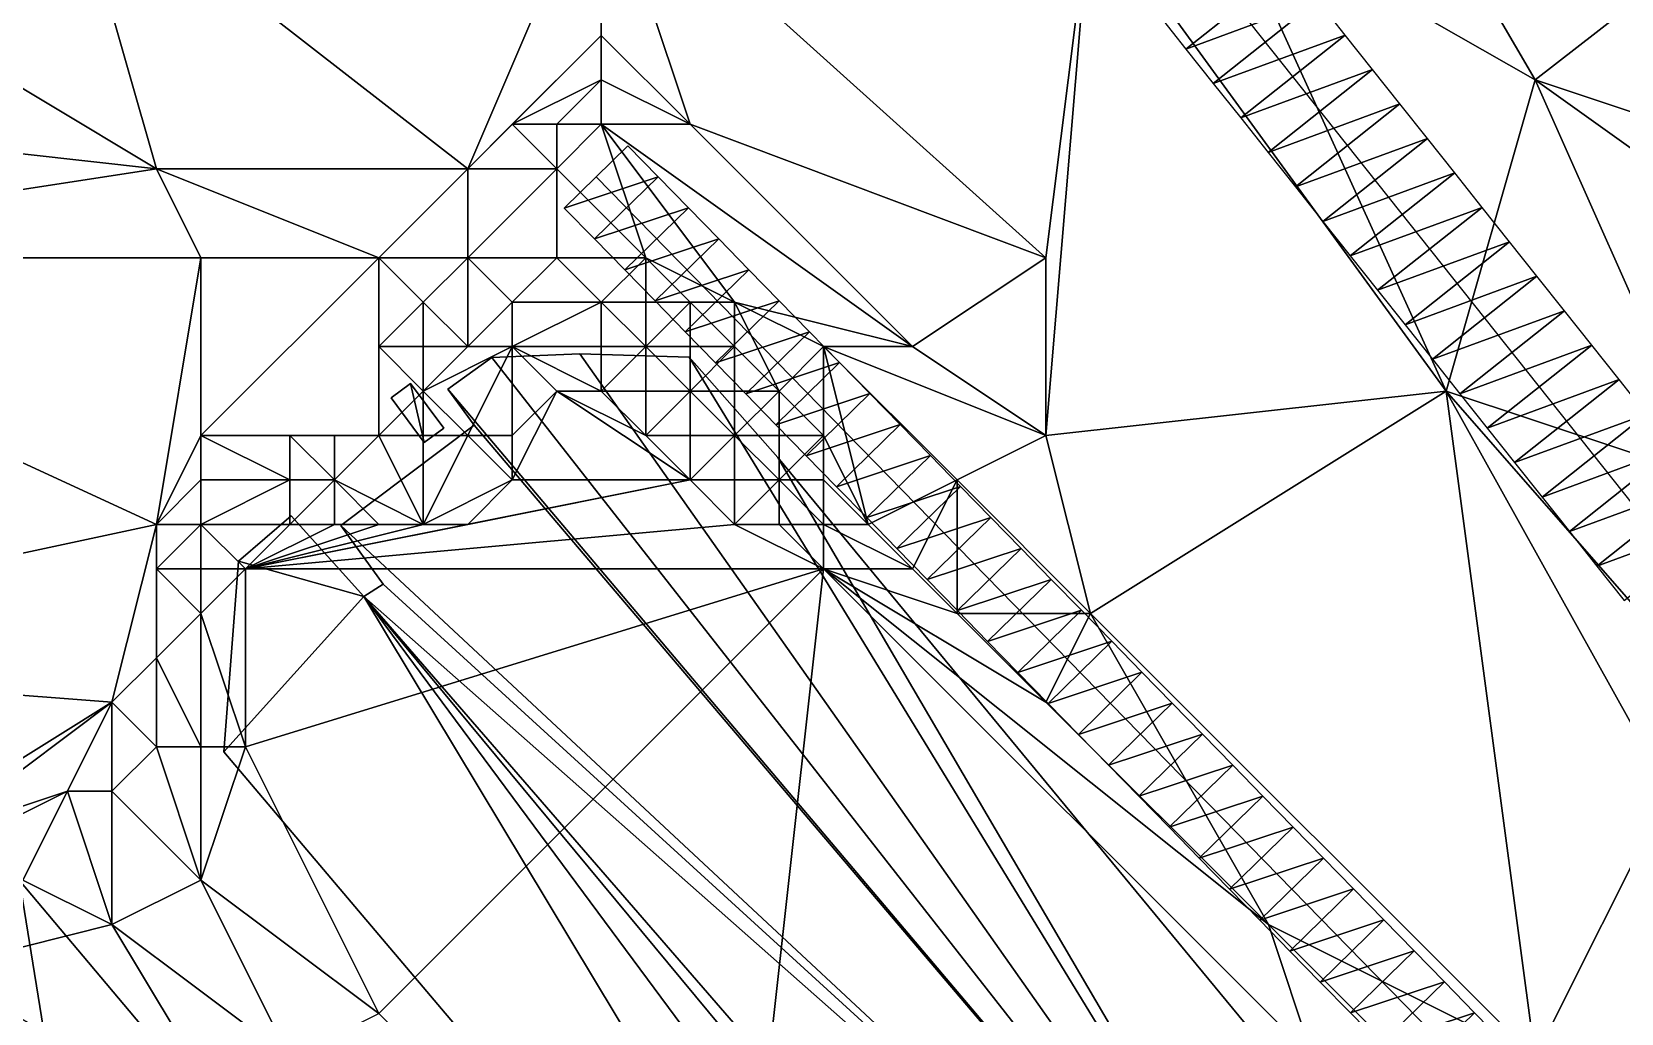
# Model space of a CAD drawing. Header units: metres. Extents: x -1103 to 901, y -902 to 905.
# Drawn here: x -311.6 to -240.1, y 486 to 530.2 of the extents above; entities that cross this region are included whole.
import ezdxf

# ---------------------------------------------------------------- set-up
doc = ezdxf.new("R2010")
doc.units = ezdxf.units.M
for name, color, linetype in [('OSM_BUILDING_FOOTPRINTS', 7, 'CONTINUOUS'), ('OSM_BUILDING_ROOFS', 1, 'CONTINUOUS'), ('OSM_BUILDING_WALLS', 8, 'CONTINUOUS'), ('OSM_ROAD_AXES', 2, 'CONTINUOUS'), ('OSM_ROAD_SURFACE', 9, 'CONTINUOUS'), ('OSM_TERRAIN', 3, 'CONTINUOUS')]:
    doc.layers.add(name, color=color, linetype=linetype)

msp = doc.modelspace()

# ---------------------------------------------------------------- linework, layer by layer
at = {"layer": 'OSM_BUILDING_FOOTPRINTS'}
for points in [[(-302.311, 506.346, 4.853), (-302.974, 497.775, 4.853), (-266.717, 454.944, 4.853), (-259.09, 454.048, 4.853), (-256.316, 456.293, 4.853), (-259.179, 459.545, 4.853), (-258.239, 460.418, 4.853), (-256.261, 458.937, 4.853), (-250.546, 463.968, 4.853), (-249.131, 461.878, 4.853), (-246.699, 464.112, 4.853), (-246.334, 472.561, 4.853), (-278.059, 511.013, 4.853), (-282.038, 515.525, 4.853), (-286.957, 515.68, 4.853), (-290.915, 515.514, 4.853), (-292.904, 514.088, 4.853), (-291.71, 512.473, 4.853), (-297.713, 507.95, 4.853), (-295.811, 505.318, 4.853), (-296.674, 504.754, 4.853), (-299.946, 508.392, 4.853), (-302.311, 506.346, 4.853)], [(-295.447, 513.7, 9.568), (-294.573, 514.342, 9.568), (-293.07, 512.329, 9.568), (-293.954, 511.688, 9.568), (-295.447, 513.7, 9.568)], [(-310.015, 451.184, 7.298), (-318.306, 461.026, 7.298), (-315.001, 463.758, 7.298), (-327.812, 478.975, 7.298), (-312.16, 491.98, 7.298), (-290.45, 466.18, 7.298), (-302.676, 456.028, 7.298), (-302.156, 455.408, 7.298), (-304.964, 453.075, 7.298), (-306.102, 454.435, 7.298), (-310.015, 451.184, 7.298)]]:
    msp.add_polyline3d(points, close=True, dxfattribs=at)
at = {"layer": 'OSM_BUILDING_ROOFS'}
for points in [[(-250.546, 463.968, 19.653), (-290.915, 515.514, 19.653), (-292.904, 514.088, 19.653)], [(-250.546, 463.968, 19.653), (-286.957, 515.68, 19.653), (-290.915, 515.514, 19.653)], [(-250.546, 463.968, 19.653), (-282.038, 515.525, 19.653), (-286.957, 515.68, 19.653)], [(-250.546, 463.968, 19.653), (-278.059, 511.013, 19.653), (-282.038, 515.525, 19.653)], [(-294.573, 514.342, 19.568), (-295.447, 513.7, 19.568), (-293.954, 511.688, 19.568)], [(-294.573, 514.342, 19.568), (-293.954, 511.688, 19.568), (-293.07, 512.329, 19.568)], [(-250.546, 463.968, 19.653), (-292.904, 514.088, 19.653), (-291.71, 512.473, 19.653)], [(-250.546, 463.968, 19.653), (-291.71, 512.473, 19.653), (-297.713, 507.95, 19.653)], [(-250.546, 463.968, 19.653), (-246.334, 472.561, 19.653), (-278.059, 511.013, 19.653)], [(-296.674, 504.754, 19.653), (-299.946, 508.392, 19.653), (-302.311, 506.346, 19.653)], [(-250.546, 463.968, 19.653), (-297.713, 507.95, 19.653), (-295.811, 505.318, 19.653)], [(-296.674, 504.754, 19.653), (-302.311, 506.346, 19.653), (-302.974, 497.775, 19.653)], [(-250.546, 463.968, 19.653), (-295.811, 505.318, 19.653), (-296.674, 504.754, 19.653)], [(-296.674, 504.754, 19.653), (-302.974, 497.775, 19.653), (-266.717, 454.944, 19.653)], [(-296.674, 504.754, 19.653), (-266.717, 454.944, 19.653), (-259.09, 454.048, 19.653)], [(-296.674, 504.754, 19.653), (-259.09, 454.048, 19.653), (-259.179, 459.545, 19.653)], [(-296.674, 504.754, 19.653), (-259.179, 459.545, 19.653), (-258.239, 460.418, 19.653)], [(-296.674, 504.754, 19.653), (-258.239, 460.418, 19.653), (-250.546, 463.968, 19.653)], [(-306.102, 454.435, 17.298), (-312.16, 491.98, 17.298), (-327.812, 478.975, 17.298)], [(-306.102, 454.435, 17.298), (-290.45, 466.18, 17.298), (-312.16, 491.98, 17.298)]]:
    msp.add_3dface(points, dxfattribs=at)
at = {"layer": 'OSM_BUILDING_WALLS'}
for points in [[(-290.915, 515.514, 4.853), (-292.904, 514.088, 4.853), (-292.904, 514.088, 19.653)], [(-290.915, 515.514, 4.853), (-292.904, 514.088, 19.653), (-290.915, 515.514, 19.653)], [(-286.957, 515.68, 4.853), (-290.915, 515.514, 4.853), (-290.915, 515.514, 19.653)], [(-286.957, 515.68, 4.853), (-290.915, 515.514, 19.653), (-286.957, 515.68, 19.653)], [(-282.038, 515.525, 4.853), (-286.957, 515.68, 4.853), (-286.957, 515.68, 19.653)], [(-282.038, 515.525, 4.853), (-286.957, 515.68, 19.653), (-282.038, 515.525, 19.653)], [(-278.059, 511.013, 4.853), (-282.038, 515.525, 4.853), (-282.038, 515.525, 19.653)], [(-278.059, 511.013, 4.853), (-282.038, 515.525, 19.653), (-278.059, 511.013, 19.653)], [(-294.573, 514.342, 9.568), (-295.447, 513.7, 9.568), (-295.447, 513.7, 19.568)], [(-294.573, 514.342, 9.568), (-295.447, 513.7, 19.568), (-294.573, 514.342, 19.568)], [(-293.07, 512.329, 9.568), (-294.573, 514.342, 9.568), (-294.573, 514.342, 19.568)], [(-293.07, 512.329, 9.568), (-294.573, 514.342, 19.568), (-293.07, 512.329, 19.568)], [(-292.904, 514.088, 4.853), (-291.71, 512.473, 4.853), (-291.71, 512.473, 19.653)], [(-292.904, 514.088, 4.853), (-291.71, 512.473, 19.653), (-292.904, 514.088, 19.653)], [(-295.447, 513.7, 9.568), (-293.954, 511.688, 9.568), (-293.954, 511.688, 19.568)], [(-295.447, 513.7, 9.568), (-293.954, 511.688, 19.568), (-295.447, 513.7, 19.568)], [(-291.71, 512.473, 4.853), (-297.713, 507.95, 4.853), (-297.713, 507.95, 19.653)], [(-291.71, 512.473, 4.853), (-297.713, 507.95, 19.653), (-291.71, 512.473, 19.653)], [(-293.954, 511.688, 9.568), (-293.07, 512.329, 9.568), (-293.07, 512.329, 19.568)], [(-293.954, 511.688, 9.568), (-293.07, 512.329, 19.568), (-293.954, 511.688, 19.568)], [(-246.334, 472.561, 4.853), (-278.059, 511.013, 4.853), (-278.059, 511.013, 19.653)], [(-246.334, 472.561, 4.853), (-278.059, 511.013, 19.653), (-246.334, 472.561, 19.653)], [(-299.946, 508.392, 4.853), (-302.311, 506.346, 4.853), (-302.311, 506.346, 19.653)], [(-299.946, 508.392, 4.853), (-302.311, 506.346, 19.653), (-299.946, 508.392, 19.653)], [(-296.674, 504.754, 4.853), (-299.946, 508.392, 4.853), (-299.946, 508.392, 19.653)], [(-296.674, 504.754, 4.853), (-299.946, 508.392, 19.653), (-296.674, 504.754, 19.653)], [(-297.713, 507.95, 4.853), (-295.811, 505.318, 4.853), (-295.811, 505.318, 19.653)], [(-297.713, 507.95, 4.853), (-295.811, 505.318, 19.653), (-297.713, 507.95, 19.653)], [(-302.311, 506.346, 4.853), (-302.974, 497.775, 4.853), (-302.974, 497.775, 19.653)], [(-302.311, 506.346, 4.853), (-302.974, 497.775, 19.653), (-302.311, 506.346, 19.653)], [(-295.811, 505.318, 4.853), (-296.674, 504.754, 4.853), (-296.674, 504.754, 19.653)], [(-295.811, 505.318, 4.853), (-296.674, 504.754, 19.653), (-295.811, 505.318, 19.653)], [(-302.974, 497.775, 4.853), (-266.717, 454.944, 4.853), (-266.717, 454.944, 19.653)], [(-302.974, 497.775, 4.853), (-266.717, 454.944, 19.653), (-302.974, 497.775, 19.653)], [(-290.45, 466.18, 7.298), (-312.16, 491.98, 7.298), (-312.16, 491.98, 17.298)], [(-290.45, 466.18, 7.298), (-312.16, 491.98, 17.298), (-290.45, 466.18, 17.298)]]:
    msp.add_3dface(points, dxfattribs=at)
at = {"layer": 'OSM_ROAD_AXES'}
for points in [[(-77.255, 318.222, 13.765), (-85.811, 327.988, 13.455), (-182.001, 437.737, 14.897), (-212.233, 474.475, 11.147), (-217.937, 481.641, 10.915), (-283.232, 563.809, 11.554), (-321.368, 609.272, 10.548), (-364.921, 661.205, 12.399), (-420.401, 724.705, 8.35), (-452.535, 763.666, 7.695)], [(-217.937, 481.641, 10.915), (-232.628, 472.827, 9.05), (-236.485, 472.893, 8.703), (-238.641, 474.884, 8.448), (-286.228, 523.631, 11.71)]]:
    msp.add_polyline3d(points, dxfattribs=at)
at = {"layer": 'OSM_ROAD_SURFACE'}
for points in [[(-255.012, 533.118, 10.446), (-260.941, 530.936, 10.464), (-259.709, 529.385, 10.411)], [(-253.78, 531.568, 10.388), (-255.012, 533.118, 10.446), (-259.709, 529.385, 10.411)], [(-253.78, 531.568, 10.388), (-259.709, 529.385, 10.411), (-258.477, 527.835, 10.359)], [(-252.548, 530.017, 10.331), (-253.78, 531.568, 10.388), (-258.477, 527.835, 10.359)], [(-252.548, 530.017, 10.331), (-258.477, 527.835, 10.359), (-257.245, 526.285, 10.306)], [(-251.316, 528.467, 10.273), (-252.548, 530.017, 10.331), (-257.245, 526.285, 10.306)], [(-251.316, 528.467, 10.273), (-257.245, 526.285, 10.306), (-256.013, 524.734, 10.253)], [(-250.084, 526.917, 10.216), (-251.316, 528.467, 10.273), (-256.013, 524.734, 10.253)], [(-250.084, 526.917, 10.216), (-256.013, 524.734, 10.253), (-254.781, 523.184, 10.201)], [(-248.852, 525.366, 10.158), (-250.084, 526.917, 10.216), (-254.781, 523.184, 10.201)], [(-248.852, 525.366, 10.158), (-254.781, 523.184, 10.201), (-253.549, 521.634, 10.148)], [(-247.62, 523.816, 10.1), (-248.852, 525.366, 10.158), (-253.549, 521.634, 10.148)], [(-283.437, 523.636, 11.545), (-284.797, 525.029, 11.871), (-287.659, 522.234, 11.966)], [(-283.437, 523.636, 11.545), (-287.659, 522.234, 11.966), (-286.299, 520.842, 11.649)], [(-282.077, 522.243, 11.218), (-283.437, 523.636, 11.545), (-286.299, 520.842, 11.649)], [(-247.62, 523.816, 10.1), (-253.549, 521.634, 10.148), (-252.317, 520.083, 10.09)], [(-246.388, 522.266, 10.043), (-247.62, 523.816, 10.1), (-252.317, 520.083, 10.09)], [(-282.077, 522.243, 11.218), (-286.299, 520.842, 11.649), (-284.94, 519.449, 11)], [(-280.718, 520.85, 10.891), (-282.077, 522.243, 11.218), (-284.94, 519.449, 11)], [(-246.388, 522.266, 10.043), (-252.317, 520.083, 10.09), (-251.086, 518.533, 10.033)], [(-245.156, 520.715, 10.021), (-246.388, 522.266, 10.043), (-251.086, 518.533, 10.033)], [(-280.718, 520.85, 10.891), (-284.94, 519.449, 11), (-283.58, 518.056, 10.859)], [(-279.358, 519.457, 10.564), (-280.718, 520.85, 10.891), (-283.58, 518.056, 10.859)], [(-245.156, 520.715, 10.021), (-251.086, 518.533, 10.033), (-249.854, 516.983, 9.975)], [(-243.924, 519.165, 10.028), (-245.156, 520.715, 10.021), (-249.854, 516.983, 9.975)], [(-279.358, 519.457, 10.564), (-283.58, 518.056, 10.859), (-282.22, 516.663, 10.182)], [(-277.999, 518.065, 10.237), (-279.358, 519.457, 10.564), (-282.22, 516.663, 10.182)], [(-243.924, 519.165, 10.028), (-249.854, 516.983, 9.975), (-248.622, 515.432, 9.917)], [(-242.692, 517.615, 10.036), (-243.924, 519.165, 10.028), (-248.622, 515.432, 9.917)], [(-277.999, 518.065, 10.237), (-282.22, 516.663, 10.182), (-280.861, 515.27, 9.582)], [(-276.639, 516.672, 9.817), (-277.999, 518.065, 10.237), (-280.861, 515.27, 9.582)], [(-242.692, 517.615, 10.036), (-248.622, 515.432, 9.917), (-247.39, 513.882, 9.885)], [(-241.46, 516.064, 10.043), (-242.692, 517.615, 10.036), (-247.39, 513.882, 9.885)], [(-276.639, 516.672, 9.817), (-280.861, 515.27, 9.582), (-279.501, 513.878, 9.502)], [(-275.279, 515.279, 9.461), (-276.639, 516.672, 9.817), (-279.501, 513.878, 9.502)], [(-241.46, 516.064, 10.043), (-247.39, 513.882, 9.885), (-246.158, 512.331, 9.931)], [(-240.228, 514.514, 10.05), (-241.46, 516.064, 10.043), (-246.158, 512.331, 9.931)], [(-275.279, 515.279, 9.461), (-279.501, 513.878, 9.502), (-278.142, 512.485, 9.221)], [(-273.92, 513.886, 9.27), (-275.279, 515.279, 9.461), (-278.142, 512.485, 9.221)], [(-273.92, 513.886, 9.27), (-278.142, 512.485, 9.221), (-276.782, 511.092, 8.833)], [(-272.56, 512.493, 9.079), (-273.92, 513.886, 9.27), (-276.782, 511.092, 8.833)], [(-240.228, 514.514, 10.05), (-246.158, 512.331, 9.931), (-244.926, 510.781, 9.982)], [(-238.996, 512.964, 10.057), (-240.228, 514.514, 10.05), (-244.926, 510.781, 9.982)], [(-272.56, 512.493, 9.079), (-276.782, 511.092, 8.833), (-275.422, 509.699, 8.962)], [(-271.2, 511.101, 8.888), (-272.56, 512.493, 9.079), (-275.422, 509.699, 8.962)], [(-238.996, 512.964, 10.057), (-244.926, 510.781, 9.982), (-243.694, 509.231, 10.032)], [(-237.764, 511.413, 10.064), (-238.996, 512.964, 10.057), (-243.694, 509.231, 10.032)], [(-271.2, 511.101, 8.888), (-275.422, 509.699, 8.962), (-274.063, 508.306, 8.812)], [(-269.841, 509.708, 8.708), (-271.2, 511.101, 8.888), (-274.063, 508.306, 8.812)], [(-237.764, 511.413, 10.064), (-243.694, 509.231, 10.032), (-242.462, 507.68, 10.082)], [(-236.532, 509.863, 10.084), (-237.764, 511.413, 10.064), (-242.462, 507.68, 10.082)], [(-269.841, 509.708, 8.708), (-274.063, 508.306, 8.812), (-272.703, 506.914, 8.664)], [(-268.481, 508.315, 8.586), (-269.841, 509.708, 8.708), (-272.703, 506.914, 8.664)], [(-236.532, 509.863, 10.084), (-242.462, 507.68, 10.082), (-241.23, 506.13, 10.116)], [(-235.3, 508.313, 10.132), (-236.532, 509.863, 10.084), (-241.23, 506.13, 10.116)], [(-268.481, 508.315, 8.586), (-272.703, 506.914, 8.664), (-271.343, 505.521, 8.528)], [(-267.122, 506.922, 8.464), (-268.481, 508.315, 8.586), (-271.343, 505.521, 8.528)], [(-235.3, 508.313, 10.132), (-241.23, 506.13, 10.116), (-239.998, 504.58, 10.148)], [(-267.122, 506.922, 8.464), (-271.343, 505.521, 8.528), (-269.984, 504.128, 8.398)], [(-265.762, 505.529, 8.343), (-267.122, 506.922, 8.464), (-269.984, 504.128, 8.398)], [(-265.762, 505.529, 8.343), (-269.984, 504.128, 8.398), (-268.624, 502.735, 8.306)], [(-264.402, 504.137, 8.221), (-265.762, 505.529, 8.343), (-268.624, 502.735, 8.306)], [(-264.402, 504.137, 8.221), (-268.624, 502.735, 8.306), (-267.265, 501.342, 8.217)], [(-263.043, 502.744, 8.19), (-264.402, 504.137, 8.221), (-267.265, 501.342, 8.217)], [(-263.043, 502.744, 8.19), (-267.265, 501.342, 8.217), (-265.905, 499.95, 8.132)], [(-261.683, 501.351, 8.185), (-263.043, 502.744, 8.19), (-265.905, 499.95, 8.132)], [(-261.683, 501.351, 8.185), (-265.905, 499.95, 8.132), (-264.545, 498.557, 8.117)], [(-260.323, 499.958, 8.181), (-261.683, 501.351, 8.185), (-264.545, 498.557, 8.117)], [(-260.323, 499.958, 8.181), (-264.545, 498.557, 8.117), (-263.186, 497.164, 8.098)], [(-258.964, 498.565, 8.176), (-260.323, 499.958, 8.181), (-263.186, 497.164, 8.098)], [(-258.964, 498.565, 8.176), (-263.186, 497.164, 8.098), (-261.826, 495.771, 8.078)], [(-257.604, 497.173, 8.171), (-258.964, 498.565, 8.176), (-261.826, 495.771, 8.078)], [(-257.604, 497.173, 8.171), (-261.826, 495.771, 8.078), (-260.466, 494.378, 8.058)], [(-256.245, 495.78, 8.166), (-257.604, 497.173, 8.171), (-260.466, 494.378, 8.058)], [(-256.245, 495.78, 8.166), (-260.466, 494.378, 8.058), (-259.107, 492.986, 8.038)], [(-254.885, 494.387, 8.162), (-256.245, 495.78, 8.166), (-259.107, 492.986, 8.038)], [(-254.885, 494.387, 8.162), (-259.107, 492.986, 8.038), (-257.747, 491.593, 8.018)], [(-253.525, 492.994, 8.157), (-254.885, 494.387, 8.162), (-257.747, 491.593, 8.018)], [(-253.525, 492.994, 8.157), (-257.747, 491.593, 8.018), (-256.388, 490.2, 8.005)], [(-252.166, 491.601, 8.152), (-253.525, 492.994, 8.157), (-256.388, 490.2, 8.005)], [(-252.166, 491.601, 8.152), (-256.388, 490.2, 8.005), (-255.028, 488.807, 8.008)], [(-250.806, 490.209, 8.148), (-252.166, 491.601, 8.152), (-255.028, 488.807, 8.008)], [(-250.806, 490.209, 8.148), (-255.028, 488.807, 8.008), (-253.668, 487.415, 8.012)], [(-249.446, 488.816, 8.143), (-250.806, 490.209, 8.148), (-253.668, 487.415, 8.012)], [(-249.446, 488.816, 8.143), (-253.668, 487.415, 8.012), (-252.309, 486.022, 8.015)], [(-248.087, 487.423, 8.138), (-249.446, 488.816, 8.143), (-252.309, 486.022, 8.015)], [(-248.087, 487.423, 8.138), (-252.309, 486.022, 8.015), (-250.949, 484.629, 8.019)], [(-246.727, 486.03, 8.134), (-248.087, 487.423, 8.138), (-250.949, 484.629, 8.019)], [(-246.727, 486.03, 8.134), (-250.949, 484.629, 8.019), (-249.589, 483.236, 8.032)], [(-245.367, 484.637, 8.13), (-246.727, 486.03, 8.134), (-249.589, 483.236, 8.032)]]:
    msp.add_3dface(points, dxfattribs=at)
at = {"layer": 'OSM_TERRAIN'}
for points in [[(-244, 528, 10.09), (-258, 552, 10.06), (-258, 536, 10.515)], [(-258, 552, 10.06), (-244, 528, 10.09), (-226, 542, 10.13)], [(-232, 524, 10.637), (-226, 542, 10.13), (-244, 528, 10.09)], [(-306, 524, 16.535), (-310, 538, 18.06), (-316, 530, 18.496)], [(-316, 530, 18.496), (-310, 538, 18.06), (-314, 534, 18.638)], [(-306, 524, 16.535), (-292, 524, 13.825), (-310, 538, 18.06)], [(-292, 524, 13.825), (-286, 538, 14.043), (-310, 538, 18.06)], [(-286, 530, 13.237), (-286, 538, 14.043), (-292, 524, 13.825)], [(-286, 530, 13.237), (-282, 526, 12.185), (-286, 538, 14.043)], [(-266, 520, 9.988), (-286, 538, 14.043), (-282, 526, 12.185)], [(-266, 520, 9.988), (-264, 536, 10.617), (-286, 538, 14.043)], [(-266, 512, 9.112), (-248, 514, 9.823), (-264, 536, 10.617)], [(-266, 520, 9.988), (-266, 512, 9.112), (-264, 536, 10.617)], [(-248, 514, 9.823), (-258, 536, 10.515), (-264, 536, 10.617)], [(-248, 514, 9.823), (-244, 528, 10.09), (-258, 536, 10.515)], [(-324, 526, 19.614), (-306, 524, 16.535), (-316, 530, 18.496)], [(-290, 526, 13.309), (-286, 530, 13.237), (-292, 524, 13.825)], [(-290, 526, 13.309), (-286, 528, 12.803), (-286, 530, 13.237)], [(-286, 528, 12.803), (-282, 526, 12.185), (-286, 530, 13.237)], [(-290, 526, 13.309), (-288, 526, 12.337), (-286, 528, 12.803)], [(-288, 526, 12.337), (-286, 526, 12.036), (-286, 528, 12.803)], [(-286, 526, 12.036), (-282, 526, 12.185), (-286, 528, 12.803)], [(-248, 514, 9.823), (-236, 510, 10.035), (-244, 528, 10.09)], [(-236, 510, 10.035), (-230, 518, 10.834), (-244, 528, 10.09)], [(-244, 528, 10.09), (-230, 518, 10.834), (-232, 524, 10.637)], [(-332, 520, 20.08), (-306, 524, 16.535), (-324, 526, 19.614)], [(-292, 524, 13.825), (-288, 524, 11.921), (-290, 526, 13.309)], [(-288, 524, 11.921), (-288, 526, 12.337), (-290, 526, 13.309)], [(-284, 520, 10.984), (-286, 526, 12.036), (-288, 524, 11.921)], [(-288, 524, 11.921), (-286, 526, 12.036), (-288, 526, 12.337)], [(-284, 520, 10.984), (-280, 518, 10.065), (-286, 526, 12.036)], [(-280, 518, 10.065), (-272, 516, 9.911), (-286, 526, 12.036)], [(-286, 526, 12.036), (-272, 516, 9.911), (-282, 526, 12.185)], [(-272, 516, 9.911), (-266, 520, 9.988), (-282, 526, 12.185)], [(-304, 520, 15.613), (-306, 524, 16.535), (-332, 520, 20.08)], [(-304, 520, 15.613), (-296, 520, 14.051), (-306, 524, 16.535)], [(-296, 520, 14.051), (-292, 524, 13.825), (-306, 524, 16.535)], [(-296, 520, 14.051), (-292, 520, 13.245), (-292, 524, 13.825)], [(-292, 520, 13.245), (-288, 520, 12.132), (-288, 524, 11.921)], [(-292, 520, 13.245), (-288, 524, 11.921), (-292, 524, 13.825)], [(-288, 520, 12.132), (-284, 520, 10.984), (-288, 524, 11.921)], [(-334, 502, 17.219), (-306, 508, 12.403), (-332, 520, 20.08)], [(-306, 508, 12.403), (-304, 520, 15.613), (-332, 520, 20.08)], [(-306, 508, 12.403), (-304, 512, 13.23), (-304, 520, 15.613)], [(-304, 512, 13.23), (-296, 512, 11.42), (-296, 520, 14.051)], [(-304, 512, 13.23), (-296, 520, 14.051), (-304, 520, 15.613)], [(-296, 512, 11.42), (-296, 516, 12.399), (-296, 520, 14.051)], [(-296, 516, 12.399), (-294, 518, 12.864), (-296, 520, 14.051)], [(-294, 518, 12.864), (-292, 520, 13.245), (-296, 520, 14.051)], [(-292, 516, 9.586), (-292, 520, 13.245), (-294, 518, 12.864)], [(-292, 516, 9.586), (-290, 518, 10.509), (-292, 520, 13.245)], [(-290, 518, 10.509), (-288, 520, 12.132), (-292, 520, 13.245)], [(-290, 518, 10.509), (-286, 518, 10.456), (-288, 520, 12.132)], [(-286, 518, 10.456), (-284, 520, 10.984), (-288, 520, 12.132)], [(-286, 518, 10.456), (-284, 518, 10.885), (-284, 520, 10.984)], [(-284, 518, 10.885), (-282, 518, 10.509), (-284, 520, 10.984)], [(-282, 518, 10.509), (-280, 518, 10.065), (-284, 520, 10.984)], [(-272, 516, 9.911), (-266, 512, 9.112), (-266, 520, 9.988)], [(-296, 516, 12.399), (-294, 516, 11.42), (-294, 518, 12.864)], [(-294, 516, 11.42), (-292, 516, 9.586), (-294, 518, 12.864)], [(-292, 516, 9.586), (-290, 516, 8.027), (-290, 518, 10.509)], [(-290, 516, 8.027), (-286, 516, 7.858), (-286, 518, 10.456)], [(-290, 516, 8.027), (-286, 518, 10.456), (-290, 518, 10.509)], [(-286, 516, 7.858), (-284, 516, 9.073), (-286, 518, 10.456)], [(-284, 516, 9.073), (-284, 518, 10.885), (-286, 518, 10.456)], [(-284, 516, 9.073), (-282, 516, 10.116), (-282, 518, 10.509)], [(-284, 516, 9.073), (-282, 518, 10.509), (-284, 518, 10.885)], [(-282, 516, 10.116), (-280, 516, 10.048), (-282, 518, 10.509)], [(-280, 516, 10.048), (-280, 518, 10.065), (-282, 518, 10.509)], [(-278, 514, 9.345), (-280, 518, 10.065), (-280, 516, 10.048)], [(-278, 514, 9.345), (-276, 516, 9.511), (-280, 518, 10.065)], [(-280, 518, 10.065), (-276, 516, 9.511), (-272, 516, 9.911)], [(-296, 512, 11.42), (-294, 514, 12.048), (-296, 516, 12.399)], [(-294, 514, 12.048), (-294, 516, 11.42), (-296, 516, 12.399)], [(-292, 512, 10.946), (-290, 516, 8.027), (-294, 514, 12.048)], [(-294, 514, 12.048), (-292, 516, 9.586), (-294, 516, 11.42)], [(-294, 514, 12.048), (-290, 516, 8.027), (-292, 516, 9.586)], [(-292, 512, 10.946), (-290, 512, 8.617), (-290, 516, 8.027)], [(-290, 512, 8.617), (-288, 514, 7.538), (-290, 516, 8.027)], [(-288, 514, 7.538), (-286, 514, 7.538), (-290, 516, 8.027)], [(-286, 514, 7.538), (-286, 516, 7.858), (-290, 516, 8.027)], [(-286, 514, 7.538), (-284, 514, 7.538), (-284, 516, 9.073)], [(-286, 514, 7.538), (-284, 516, 9.073), (-286, 516, 7.858)], [(-284, 514, 7.538), (-282, 514, 8.621), (-284, 516, 9.073)], [(-282, 514, 8.621), (-282, 516, 10.116), (-284, 516, 9.073)], [(-282, 514, 8.621), (-280, 514, 9.583), (-280, 516, 10.048)], [(-282, 514, 8.621), (-280, 516, 10.048), (-282, 516, 10.116)], [(-280, 514, 9.583), (-278, 514, 9.345), (-280, 516, 10.048)], [(-276, 512, 9.133), (-276, 516, 9.511), (-278, 514, 9.345)], [(-274, 508, 8.733), (-270, 510, 8.679), (-276, 516, 9.511)], [(-270, 510, 8.679), (-266, 512, 9.112), (-276, 516, 9.511)], [(-276, 512, 9.133), (-274, 508, 8.733), (-276, 516, 9.511)], [(-276, 516, 9.511), (-266, 512, 9.112), (-272, 516, 9.911)], [(-296, 512, 11.42), (-294, 512, 12.27), (-294, 514, 12.048)], [(-294, 512, 12.27), (-292, 512, 10.946), (-294, 514, 12.048)], [(-282, 510, 7.538), (-288, 514, 7.538), (-290, 510, 7.711)], [(-290, 510, 7.711), (-288, 514, 7.538), (-290, 512, 8.617)], [(-288, 514, 7.538), (-282, 510, 7.538), (-284, 512, 7.538)], [(-288, 514, 7.538), (-284, 512, 7.538), (-286, 514, 7.538)], [(-284, 512, 7.538), (-284, 514, 7.538), (-286, 514, 7.538)], [(-284, 512, 7.538), (-282, 512, 7.538), (-282, 514, 8.621)], [(-284, 512, 7.538), (-282, 514, 8.621), (-284, 514, 7.538)], [(-282, 512, 7.538), (-280, 512, 8.409), (-282, 514, 8.621)], [(-280, 512, 8.409), (-280, 514, 9.583), (-282, 514, 8.621)], [(-280, 512, 8.409), (-278, 512, 9.187), (-278, 514, 9.345)], [(-280, 512, 8.409), (-278, 514, 9.345), (-280, 514, 9.583)], [(-278, 512, 9.187), (-276, 512, 9.133), (-278, 514, 9.345)], [(-264, 504, 8.15), (-248, 514, 9.823), (-266, 512, 9.112)], [(-244, 484, 8.094), (-248, 514, 9.823), (-264, 504, 8.15)], [(-244, 484, 8.094), (-238, 496, 9.538), (-248, 514, 9.823)], [(-238, 496, 9.538), (-234, 498, 10.353), (-248, 514, 9.823)], [(-234, 498, 10.353), (-236, 510, 10.035), (-248, 514, 9.823)], [(-306, 508, 12.403), (-304, 510, 12.451), (-304, 512, 13.23)], [(-304, 510, 12.451), (-300, 510, 9.305), (-304, 512, 13.23)], [(-300, 510, 9.305), (-300, 512, 12.04), (-304, 512, 13.23)], [(-300, 512, 12.04), (-296, 512, 11.42), (-304, 512, 13.23)], [(-300, 510, 9.305), (-298, 510, 9.392), (-300, 512, 12.04)], [(-298, 510, 9.392), (-298, 512, 11.694), (-300, 512, 12.04)], [(-300, 512, 12.04), (-298, 512, 11.694), (-296, 512, 11.42)], [(-298, 510, 9.392), (-294, 508, 7.907), (-296, 512, 11.42)], [(-298, 510, 9.392), (-296, 512, 11.42), (-298, 512, 11.694)], [(-294, 508, 7.907), (-294, 512, 12.27), (-296, 512, 11.42)], [(-294, 508, 7.907), (-292, 512, 10.946), (-294, 512, 12.27)], [(-294, 508, 7.907), (-290, 510, 7.711), (-292, 512, 10.946)], [(-290, 510, 7.711), (-290, 512, 8.617), (-292, 512, 10.946)], [(-282, 510, 7.538), (-282, 512, 7.538), (-284, 512, 7.538)], [(-282, 510, 7.538), (-280, 510, 7.538), (-280, 512, 8.409)], [(-282, 510, 7.538), (-280, 512, 8.409), (-282, 512, 7.538)], [(-280, 510, 7.538), (-278, 510, 8.267), (-280, 512, 8.409)], [(-278, 510, 8.267), (-278, 512, 9.187), (-280, 512, 8.409)], [(-278, 510, 8.267), (-276, 510, 8.95), (-276, 512, 9.133)], [(-278, 510, 8.267), (-276, 512, 9.133), (-278, 512, 9.187)], [(-276, 510, 8.95), (-274, 508, 8.733), (-276, 512, 9.133)], [(-270, 510, 8.679), (-264, 504, 8.15), (-266, 512, 9.112)], [(-304, 508, 10.177), (-304, 510, 12.451), (-306, 508, 12.403)], [(-304, 508, 10.177), (-300, 508, 7.538), (-300, 510, 9.305)], [(-304, 508, 10.177), (-300, 510, 9.305), (-304, 510, 12.451)], [(-302, 506, 7.538), (-282, 510, 7.538), (-292, 508, 7.538)], [(-302, 506, 7.538), (-280, 508, 7.538), (-282, 510, 7.538)], [(-300, 508, 7.538), (-298, 508, 7.795), (-298, 510, 9.392)], [(-300, 508, 7.538), (-298, 510, 9.392), (-300, 510, 9.305)], [(-298, 508, 7.795), (-296, 508, 7.538), (-298, 510, 9.392)], [(-296, 508, 7.538), (-294, 508, 7.907), (-298, 510, 9.392)], [(-292, 508, 7.538), (-290, 510, 7.711), (-294, 508, 7.907)], [(-292, 508, 7.538), (-282, 510, 7.538), (-290, 510, 7.711)], [(-280, 508, 7.538), (-280, 510, 7.538), (-282, 510, 7.538)], [(-280, 508, 7.538), (-278, 508, 7.538), (-278, 510, 8.267)], [(-280, 508, 7.538), (-278, 510, 8.267), (-280, 510, 7.538)], [(-278, 508, 7.538), (-276, 508, 8.174), (-278, 510, 8.267)], [(-276, 508, 8.174), (-276, 510, 8.95), (-278, 510, 8.267)], [(-276, 508, 8.174), (-274, 508, 8.733), (-276, 510, 8.95)], [(-272, 506, 8.53), (-270, 510, 8.679), (-274, 508, 8.733)], [(-272, 506, 8.53), (-270, 504, 8.341), (-270, 510, 8.679)], [(-270, 504, 8.341), (-264, 504, 8.15), (-270, 510, 8.679)], [(-308, 500, 10.907), (-306, 508, 12.403), (-334, 502, 17.219)], [(-308, 500, 10.907), (-306, 502, 10.264), (-306, 508, 12.403)], [(-306, 502, 10.264), (-306, 506, 11.425), (-306, 508, 12.403)], [(-306, 506, 11.425), (-304, 506, 9.134), (-304, 508, 10.177)], [(-306, 506, 11.425), (-304, 508, 10.177), (-306, 508, 12.403)], [(-304, 506, 9.134), (-302, 506, 7.538), (-304, 508, 10.177)], [(-302, 506, 7.538), (-300, 508, 7.538), (-304, 508, 10.177)], [(-302, 506, 7.538), (-298, 508, 7.795), (-300, 508, 7.538)], [(-302, 506, 7.538), (-296, 508, 7.538), (-298, 508, 7.795)], [(-302, 506, 7.538), (-294, 508, 7.907), (-296, 508, 7.538)], [(-302, 506, 7.538), (-292, 508, 7.538), (-294, 508, 7.907)], [(-302, 506, 7.538), (-276, 506, 7.539), (-280, 508, 7.538)], [(-276, 506, 7.539), (-278, 508, 7.538), (-280, 508, 7.538)], [(-276, 506, 7.539), (-276, 508, 8.174), (-278, 508, 7.538)], [(-276, 506, 7.539), (-272, 506, 8.53), (-276, 508, 8.174)], [(-272, 506, 8.53), (-274, 508, 8.733), (-276, 508, 8.174)], [(-306, 502, 10.264), (-304, 504, 8.791), (-306, 506, 11.425)], [(-304, 504, 8.791), (-304, 506, 9.134), (-306, 506, 11.425)], [(-304, 504, 8.791), (-302, 498, 7.538), (-302, 506, 7.538)], [(-304, 504, 8.791), (-302, 506, 7.538), (-304, 506, 9.134)], [(-296, 486, 7.525), (-276, 506, 7.539), (-302, 498, 7.538)], [(-302, 498, 7.538), (-276, 506, 7.539), (-302, 506, 7.538)], [(-296, 486, 7.525), (-280, 470, 7.387), (-276, 506, 7.539)], [(-280, 470, 7.387), (-254, 484, 7.619), (-276, 506, 7.539)], [(-276, 506, 7.539), (-254, 484, 7.619), (-256, 490, 7.974)], [(-276, 506, 7.539), (-256, 490, 7.974), (-266, 500, 8.082)], [(-276, 506, 7.539), (-266, 500, 8.082), (-270, 504, 8.341)], [(-276, 506, 7.539), (-270, 504, 8.341), (-272, 506, 8.53)], [(-304, 498, 8.121), (-304, 504, 8.791), (-306, 502, 10.264)], [(-304, 498, 8.121), (-302, 498, 7.538), (-304, 504, 8.791)], [(-266, 500, 8.082), (-264, 504, 8.15), (-270, 504, 8.341)], [(-256, 490, 7.974), (-264, 504, 8.15), (-266, 500, 8.082)], [(-256, 490, 7.974), (-244, 484, 8.094), (-264, 504, 8.15)], [(-334, 502, 17.219), (-324, 490, 12.74), (-308, 500, 10.907)], [(-308, 500, 10.907), (-306, 498, 9.532), (-306, 502, 10.264)], [(-306, 498, 9.532), (-304, 498, 8.121), (-306, 502, 10.264)], [(-324, 490, 12.74), (-316, 494, 11.848), (-308, 500, 10.907)], [(-316, 494, 11.848), (-310, 496, 10.838), (-308, 500, 10.907)], [(-310, 496, 10.838), (-308, 496, 10.382), (-308, 500, 10.907)], [(-308, 496, 10.382), (-306, 498, 9.532), (-308, 500, 10.907)], [(-304, 492, 9.101), (-306, 498, 9.532), (-308, 496, 10.382)], [(-304, 492, 9.101), (-304, 498, 8.121), (-306, 498, 9.532)], [(-304, 492, 9.101), (-296, 486, 7.525), (-302, 498, 7.538)], [(-304, 492, 9.101), (-302, 498, 7.538), (-304, 498, 8.121)], [(-314, 494, 10.847), (-310, 496, 10.838), (-316, 494, 11.848)], [(-314, 494, 10.847), (-312, 492, 9.661), (-310, 496, 10.838)], [(-312, 492, 9.661), (-308, 490, 9.609), (-310, 496, 10.838)], [(-308, 490, 9.609), (-308, 496, 10.382), (-310, 496, 10.838)], [(-308, 490, 9.609), (-304, 492, 9.101), (-308, 496, 10.382)], [(-244, 484, 8.094), (-228, 476, 9.546), (-238, 496, 9.538)], [(-316, 488, 9.626), (-308, 490, 9.609), (-312, 492, 9.661)], [(-300, 484, 7.795), (-304, 492, 9.101), (-308, 490, 9.609)], [(-300, 484, 7.795), (-296, 486, 7.525), (-304, 492, 9.101)], [(-316, 488, 9.626), (-302, 480, 9.599), (-308, 490, 9.609)], [(-302, 480, 9.599), (-300, 484, 7.795), (-308, 490, 9.609)], [(-254, 484, 7.619), (-250, 484, 8.002), (-256, 490, 7.974)], [(-250, 484, 8.002), (-244, 484, 8.094), (-256, 490, 7.974)], [(-326, 478, 9.626), (-302, 480, 9.599), (-316, 488, 9.626)]]:
    msp.add_3dface(points, dxfattribs=at)

doc.saveas('drawing.dxf')
